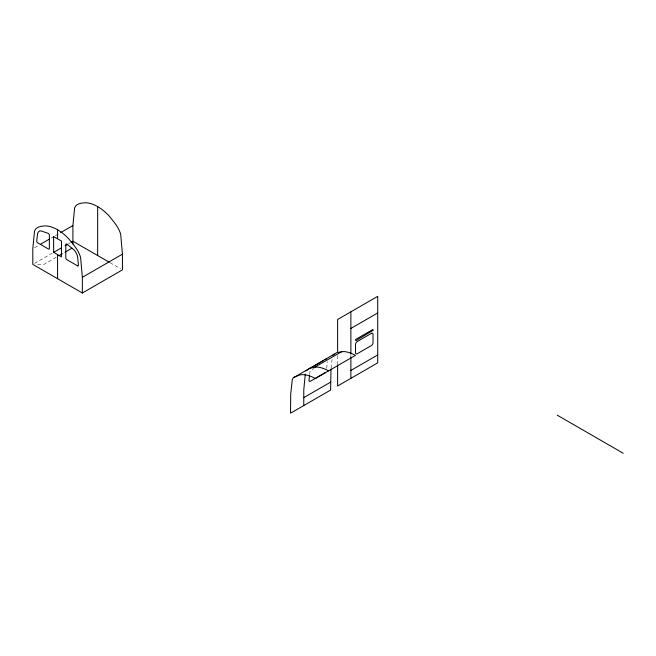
<?xml version="1.0" encoding="UTF-8"?>
<svg xmlns="http://www.w3.org/2000/svg" width="656" height="656" viewBox="0 0 656 656"><rect width="100%" height="100%" fill="white"/><g stroke="black" fill="none" stroke-linecap="round" stroke-linejoin="round"><path stroke-width="0.49" stroke-dasharray="3.28 2.46" d="M309.632 374.469L309.845 372.493A2.28 1.156 -54.5 0 1 311.649 369.82L314.167 368.369M326.696 368.319L327.344 362.391A2.28 1.156 -54.5 0 0 327.221 361.653M331.108 368.139L332.043 359.562M34.547 247.697L38.901 245.18M51.102 238.136L54.587 236.127M55.465 235.619L58.072 234.11M34.547 263.392L52.849 252.822M68.536 243.77L70.274 242.761M56.17 257.291L43.796 264.434L35.801 264.409M110.052 262.703L120.671 268.837M350.878 355.117L350.878 357.159M337.627 355.618L337.627 363.785"/><path stroke-width="0.98" d="M72.923 243.975L72.89 225.557L74.628 207.903C75.834 203.417 82.213 202.835 86.084 202.753A40.36 23.304 60 0 1 109.257 216.127C113.668 221.703 118.949 227.443 120.704 234.504L122.442 254.167L122.442 269.862L82.353 293.002L32.8 264.401L32.8 248.706L34.538 231.051C35.736 226.566 42.123 225.984 45.994 225.902A40.36 23.304 60 0 1 69.159 239.276C73.579 244.852 78.859 250.592 80.614 257.652L82.353 277.316L82.353 293.002M305.302 374.1L303.777 389.853L303.777 405.547M309.525 375.453L308.984 380.398A2.28 1.156 -54.5 0 0 310.411 381.202L324.671 372.969A2.28 1.156 -54.5 0 0 325.507 372.272M331.001 369.098L330.616 390.049L290.526 413.198L290.706 394.149L292.264 379.849L292.953 378.053L337.077 352.51L343.81 351.55A40.36 23.304 60 0 1 355.396 355.404L315.298 378.545A40.36 23.304 60 0 0 300.21 374.822L294.126 377.184M305.876 370.919L310.239 368.008L316.963 367.048A40.36 23.304 60 0 1 328.549 370.902M332.723 355.421L334.216 354.035M311.116 367.762L323.244 360.726M40.647 244.18L49.364 239.145M60.688 232.601L72.89 225.557M53.718 252.322L61.566 247.796M65.051 245.779L67.666 244.27M71.151 242.261L72.89 241.252L109.175 262.195M58.819 255.758L62.353 253.724M65.001 252.191L72.078 248.107M82.353 277.316L122.442 254.167M350.878 328.451L377.717 312.953M324.933 359.75L326.622 358.783M314.855 367.122L341.702 351.624M303.777 397.634L330.616 382.136M350.878 370.443L377.717 354.945M557.256 415.174L623.2 453.247M350.878 311.838L350.878 354.092M350.878 357.159L350.878 378.348M337.627 351.534L337.627 319.488L377.717 296.34L377.717 362.85L337.627 385.999L337.627 364.81M97.67 206.607L97.67 255.553M57.572 229.756L57.572 238.489M57.572 254.815L57.572 278.702M37.466 234.413L36.728 241.146A1.23 0.713 60 0 0 37.597 242.769L48.462 249.042A1.263 0.73 60 0 0 49.356 248.526L49.356 235.258A1.509 0.869 60 0 0 48.249 233.388L41.016 230.887A8.577 4.953 60 0 0 37.466 234.413M53.603 236.619L53.661 252.273L61.41 256.873L61.492 241.031L53.603 236.619M372.969 330.362L356.233 340.513L355.601 340.382A0.992 0.574 -60 0 1 355.749 339.39L372.821 329.533A0.992 0.574 -60 0 1 372.969 330.362M371.419 333.363L357.151 341.596A2.28 1.32 -60 0 0 355.536 344.392L355.536 352.854A2.28 1.32 -60 0 0 357.151 353.781L371.419 345.548A2.28 1.32 -60 0 0 373.026 342.752L373.026 334.298A2.28 1.32 -60 0 0 371.419 333.363M77.556 265.844L66.691 259.571A1.263 0.73 60 0 1 65.797 258.021L65.797 244.754A1.509 0.869 60 0 1 66.904 244.163L74.136 250.018A8.577 4.953 60 0 1 77.687 257.636L78.425 265.221A1.23 0.713 60 0 1 77.556 265.844"/></g></svg>
